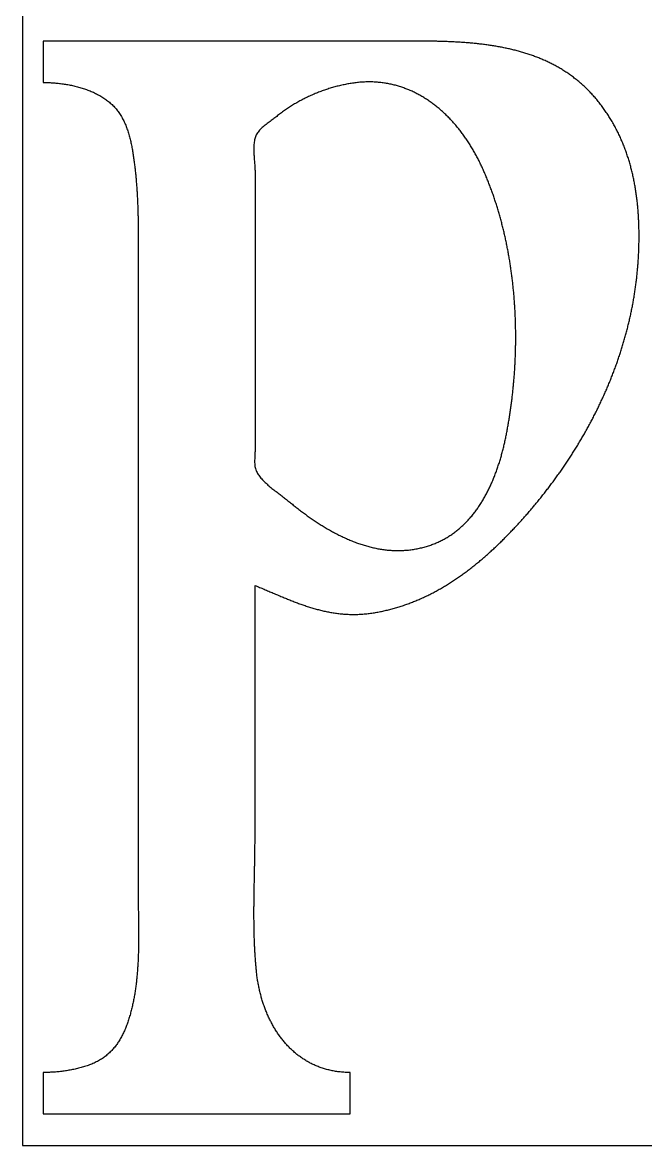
# Model space of a CAD drawing. Extents: x 0 to 3997, y 0 to 1531.
# Drawn here: x 0 to 512, y 0 to 922 of the extents above; entities that cross this region are included whole.
import ezdxf

# ---------------------------------------------------------------- set-up
doc = ezdxf.new("R2010")
doc.units = 0
doc.layers.add('C159', color=159, linetype='CONTINUOUS')
doc.layers.add('C7', color=7, linetype='CONTINUOUS')

msp = doc.modelspace()

# ---------------------------------------------------------------- linework, layer by layer
at = {"layer": 'C159'}
for points in [[(17, 907), (17, 873), (17.9224, 872.9963), (18.851, 872.9854), (19.7855, 872.9672), (20.7256, 872.9415), (21.6708, 872.9083), (22.6209, 872.8675), (23.5756, 872.8189), (24.5345, 872.7623), (25.4973, 872.6978), (26.4637, 872.6252), (27.4333, 872.5443), (28.4058, 872.4551), (29.3809, 872.3574), (30.3583, 872.2512), (31.3376, 872.1363), (32.3186, 872.0126), (33.3008, 871.88), (34.284, 871.7384), (35.2678, 871.5877), (36.252, 871.4277), (37.2361, 871.2583), (38.2198, 871.0795), (39.2029, 870.8911), (40.185, 870.693), (41.1658, 870.4851), (42.1449, 870.2673), (43.122, 870.0394), (44.0969, 869.8014), (45.0691, 869.5531), (46.0383, 869.2945), (47.0042, 869.0254), (47.9666, 868.7456), (48.925, 868.4552), (49.8791, 868.1539), (50.8287, 867.8417), (51.7733, 867.5185), (52.7127, 867.1841), (53.6465, 866.8384), (54.5744, 866.4813), (55.4961, 866.1127), (56.4112, 865.7325), (57.3195, 865.3406), (58.2205, 864.9368), (59.1141, 864.5211), (59.9997, 864.0933), (60.8772, 863.6533), (61.7462, 863.2011), (62.6063, 862.7364), (63.4573, 862.2592), (64.2988, 861.7694), (65.1304, 861.2668), (65.9519, 860.7514), (66.763, 860.223), (67.5632, 859.6815), (68.3524, 859.1269), (69.13, 858.5589), (69.896, 857.9775), (70.6498, 857.3825), (71.3911, 856.7739), (72.1197, 856.1516), (72.8353, 855.5154), (73.5374, 854.8651), (74.2258, 854.2008), (74.9001, 853.5223), (75.5601, 852.8295)], [(474.7638, 855), (474.1283, 855.8237), (473.4885, 856.6387), (472.8444, 857.445), (472.196, 858.2427), (471.5434, 859.0319), (470.8866, 859.8125), (470.2256, 860.5846), (469.5605, 861.3484), (468.8912, 862.1037), (468.2178, 862.8507), (467.5404, 863.5894), (466.8589, 864.3198), (466.1734, 865.042), (465.484, 865.7561), (464.7905, 866.4621), (464.0932, 867.16), (463.392, 867.8499), (462.6869, 868.5318), (461.9779, 869.2058), (461.2652, 869.872), (460.5487, 870.5302), (459.8284, 871.1807), (459.1044, 871.8235), (458.3767, 872.4586), (457.6454, 873.086), (456.9104, 873.7058), (456.1718, 874.318), (455.4296, 874.9228), (454.6839, 875.52), (453.9346, 876.1099), (453.1819, 876.6924), (452.4257, 877.2675), (451.666, 877.8354), (450.903, 878.3961), (450.1366, 878.9495), (449.3668, 879.4958), (448.5937, 880.035), (447.8173, 880.5672), (447.0377, 881.0923), (446.2548, 881.6105), (445.4687, 882.1218), (444.6794, 882.6262), (443.887, 883.1238), (443.0915, 883.6147), (442.2929, 884.0988), (441.4912, 884.5762), (440.6865, 885.047), (439.8787, 885.5112), (439.068, 885.9688), (438.2544, 886.4199), (437.4378, 886.8646), (436.6184, 887.3029), (435.7961, 887.7349), (434.9709, 888.1605), (434.143, 888.5798), (433.3122, 888.993), (432.4788, 889.3999), (431.6426, 889.8007), (430.8037, 890.1955), (429.9622, 890.5842), (429.118, 890.9669), (428.2712, 891.3437), (427.4219, 891.7145), (426.57, 892.0795), (425.7156, 892.4387), (424.8587, 892.7922), (423.9993, 893.1399), (423.1375, 893.482), (422.2734, 893.8184), (421.4068, 894.1493), (420.5379, 894.4746), (419.6667, 894.7945), (418.7932, 895.1089), (417.9174, 895.4179), (417.0394, 895.7216), (416.1592, 896.0199), (415.2768, 896.3131), (414.3923, 896.601), (413.5057, 896.8837), (412.617, 897.1614), (411.7262, 897.4339), (410.8334, 897.7015), (409.9386, 897.964), (409.0419, 898.2216), (408.1431, 898.4744), (407.2425, 898.7223), (406.34, 898.9654), (405.4356, 899.2038), (404.5295, 899.4374), (403.6215, 899.6664), (402.7117, 899.8908), (401.8002, 900.1107), (400.887, 900.326), (399.9721, 900.5368), (399.0555, 900.7432), (398.1373, 900.9453), (397.2176, 901.143), (396.2962, 901.3364), (395.3733, 901.5256), (394.4489, 901.7106), (393.523, 901.8914), (392.5957, 902.0681), (391.6669, 902.2408), (390.7368, 902.4095), (389.8052, 902.5742), (388.8724, 902.735), (387.9382, 902.8919), (387.0027, 903.045), (386.066, 903.1943), (385.128, 903.3398), (384.1889, 903.4817), (383.2486, 903.62), (382.3072, 903.7546), (381.3646, 903.8857), (380.421, 904.0133), (379.4763, 904.1374), (378.5306, 904.2581), (377.5839, 904.3755), (376.6362, 904.4895), (375.6876, 904.6003), (374.7381, 904.7078), (373.7877, 904.8122), (372.8364, 904.9134), (371.8843, 905.0115), (370.9315, 905.1066), (369.9778, 905.1987), (369.0235, 905.2878), (368.0684, 905.3741), (367.1126, 905.4574), (366.1562, 905.538), (365.1992, 905.6158), (364.2416, 905.6909), (363.2834, 905.7633), (362.3246, 905.833), (361.3654, 905.9002), (360.4057, 905.9649), (359.4455, 906.027), (358.485, 906.0867), (357.524, 906.1441), (356.5626, 906.199), (355.601, 906.2517), (354.639, 906.3021), (353.6767, 906.3503), (352.7142, 906.3963), (351.7515, 906.4402), (350.7886, 906.482), (349.8255, 906.5218), (348.8623, 906.5596), (347.899, 906.5954), (346.9356, 906.6294), (345.9722, 906.6615), (345.0087, 906.6919), (344.0452, 906.7204), (343.0818, 906.7473), (342.1185, 906.7725), (341.1552, 906.7961), (340.1921, 906.8181), (339.2291, 906.8386), (338.2664, 906.8577), (337.3038, 906.8752), (336.3414, 906.8914), (335.3794, 906.9063), (334.4176, 906.9199), (333.4561, 906.9322), (332.495, 906.9433), (331.5343, 906.9533), (330.574, 906.9622), (329.6142, 906.97), (328.6548, 906.9768), (327.6959, 906.9826), (326.7375, 906.9875), (325.7797, 906.9915), (324.8225, 906.9946), (323.8658, 906.997), (322.9099, 906.9987), (321.9546, 906.9996), (321, 907), (17, 907)], [(75.5601, 852.8294), (76.2161, 852.1076), (76.8533, 851.3705), (77.472, 850.6185), (78.0725, 849.8521), (78.6553, 849.0718), (79.2205, 848.278), (79.7686, 847.4712), (80.2998, 846.6519), (80.8145, 845.8206), (81.3131, 844.9777), (81.7958, 844.1237), (82.2631, 843.2591), (82.7151, 842.3844), (83.1523, 841.5), (83.575, 840.6064), (83.9835, 839.7041), (84.3782, 838.7935), (84.7594, 837.8752), (85.1273, 836.9496), (85.4825, 836.0172), (85.8251, 835.0784), (86.1555, 834.1338), (86.474, 833.1838), (86.781, 832.2288), (87.0769, 831.2695), (87.3618, 830.3061), (87.6363, 829.3393), (87.9005, 828.3694), (88.1549, 827.397), (88.3997, 826.4225), (88.6354, 825.4465), (88.8621, 824.4693), (89.0803, 823.4915), (89.2903, 822.5135), (89.4925, 821.5358), (89.687, 820.5588), (89.8744, 819.5832), (90.0549, 818.6092), (90.2288, 817.6375), (90.3965, 816.6685), (90.5584, 815.7026), (90.7146, 814.7403), (90.8657, 813.7821), (91.0118, 812.8285), (91.1534, 811.88), (91.2908, 810.937), (91.4243, 810), (91.5625, 809.0065), (91.6974, 808.0128), (91.8289, 807.0188), (91.9571, 806.0247), (92.082, 805.0303), (92.2036, 804.0358), (92.322, 803.041), (92.4373, 802.046), (92.5494, 801.0508), (92.6585, 800.0554), (92.7645, 799.0599), (92.8675, 798.0641), (92.9675, 797.0681), (93.0646, 796.072), (93.1589, 795.0757), (93.2503, 794.0792), (93.3389, 793.0825), (93.4247, 792.0856), (93.5078, 791.0885), (93.5883, 790.0913), (93.6661, 789.0939), (93.7413, 788.0964), (93.814, 787.0987), (93.8842, 786.1008), (93.9519, 785.1028), (94.0172, 784.1046), (94.08, 783.1062), (94.1406, 782.1077), (94.1988, 781.1091), (94.2548, 780.1103), (94.3085, 779.1114), (94.3601, 778.1123), (94.4095, 777.1131), (94.4569, 776.1138), (94.5021, 775.1143), (94.5454, 774.1147), (94.5867, 773.115), (94.626, 772.1152), (94.6635, 771.1152), (94.6991, 770.1151), (94.7329, 769.115), (94.7649, 768.1146), (94.7952, 767.1142), (94.8238, 766.1137), (94.8507, 765.1131), (94.8761, 764.1124), (94.8999, 763.1116), (94.9221, 762.1107), (94.9429, 761.1096), (94.9623, 760.1085), (94.9802, 759.1074), (94.9968, 758.1061), (95.012, 757.1048), (95.026, 756.1033), (95.0388, 755.1018), (95.0503, 754.1003), (95.0607, 753.0986), (95.07, 752.0969), (95.0782, 751.0951), (95.0854, 750.0933), (95.0916, 749.0914), (95.0969, 748.0894), (95.1012, 747.0874), (95.1047, 746.0853), (95.1074, 745.0832), (95.1092, 744.0811), (95.1103, 743.0789), (95.1108, 742.0766), (95.1105, 741.0744), (95.1097, 740.072), (95.1082, 739.0697), (95.1063, 738.0673), (95.1038, 737.0649), (95.1009, 736.0625), (95.0976, 735.06), (95.0939, 734.0576), (95.0898, 733.0551), (95.0855, 732.0526), (95.0809, 731.0501), (95.0761, 730.0476), (95.0712, 729.0451), (95.0661, 728.0425), (95.0609, 727.04), (95.0557, 726.0375), (95.0505, 725.035), (95.0453, 724.0325), (95.0402, 723.03), (95.0353, 722.0275), (95.0305, 721.0251), (95.0258, 720.0226), (95.0215, 719.0202), (95.0174, 718.0178), (95.0136, 717.0155), (95.0103, 716.0131), (95.0073, 715.0108), (95.0048, 714.0086), (95.0027, 713.0064), (95.0012, 712.0042), (95.0003, 711.002), (95, 710), (95, 210), (95.0007, 209.0273), (95.0028, 208.0531), (95.0062, 207.0775), (95.0109, 206.1004), (95.0167, 205.1219), (95.0236, 204.1421), (95.0315, 203.1609), (95.0403, 202.1784), (95.05, 201.1946), (95.0604, 200.2096), (95.0715, 199.2234), (95.0833, 198.2361), (95.0956, 197.2476), (95.1083, 196.258), (95.1214, 195.2674), (95.1348, 194.2757), (95.1484, 193.2831), (95.1622, 192.2895), (95.1761, 191.295), (95.1899, 190.2997), (95.2036, 189.3034), (95.2172, 188.3064), (95.2305, 187.3086), (95.2436, 186.3101), (95.2562, 185.3109), (95.2683, 184.311), (95.2799, 183.3104), (95.2908, 182.3093), (95.301, 181.3076), (95.3105, 180.3054), (95.319, 179.3027), (95.3267, 178.2995), (95.3333, 177.296), (95.3388, 176.292), (95.3431, 175.2877), (95.3461, 174.2831), (95.3479, 173.2782), (95.3482, 172.273), (95.347, 171.2677), (95.3442, 170.2621), (95.3399, 169.2565), (95.3337, 168.2507), (95.3258, 167.2449), (95.316, 166.239), (95.3042, 165.2331), (95.2904, 164.2273), (95.2745, 163.2216), (95.2564, 162.2159), (95.236, 161.2104), (95.2133, 160.2051), (95.1882, 159.2), (95.1605, 158.1952), (95.1303, 157.1906), (95.0974, 156.1864), (95.0617, 155.1825), (95.0233, 154.179), (94.9819, 153.1759), (94.9376, 152.1733), (94.8903, 151.1712), (94.8398, 150.1697), (94.7861, 149.1687), (94.7291, 148.1683), (94.6688, 147.1685), (94.605, 146.1694), (94.5377, 145.1711), (94.4668, 144.1734), (94.3922, 143.1766), (94.3139, 142.1805), (94.2318, 141.1854), (94.1457, 140.1911), (94.0557, 139.1977), (93.9616, 138.2053), (93.8634, 137.2139), (93.7609, 136.2235), (93.6542, 135.2341), (93.543, 134.2459), (93.4275, 133.2588), (93.3074, 132.2728), (93.1826, 131.2881), (93.0532, 130.3046), (92.9191, 129.3224), (92.7801, 128.3415), (92.6362, 127.3619), (92.4873, 126.3837), (92.3333, 125.407), (92.1741, 124.4316), (92.0097, 123.4578), (91.8401, 122.4855), (91.665, 121.5147), (91.4845, 120.5456), (91.2984, 119.578), (91.1067, 118.6122), (90.9093, 117.648), (90.7061, 116.6856), (90.4971, 115.7249), (90.2821, 114.766), (90.0612, 113.809), (89.8341, 112.8538), (89.6009, 111.9006), (89.3614, 110.9493), (89.1157, 110), (88.8549, 109.0203), (88.5883, 108.0467), (88.3157, 107.0792), (88.0368, 106.1179), (87.7516, 105.1631), (87.4597, 104.2148), (87.1609, 103.2731), (86.8551, 102.3383), (86.542, 101.4104), (86.2214, 100.4896), (85.8931, 99.5761), (85.5569, 98.6699), (85.2126, 97.7712), (84.86, 96.8802), (84.4988, 95.9969), (84.1289, 95.1216), (83.7501, 94.2543), (83.362, 93.3952), (82.9646, 92.5445), (82.5576, 91.7022), (82.1408, 90.8686), (81.714, 90.0436), (81.2769, 89.2276), (80.8295, 88.4207), (80.3714, 87.6228), (79.9024, 86.8343), (79.4224, 86.0553), (78.9311, 85.2858), (78.4283, 84.526), (77.9138, 83.7761), (77.3875, 83.0362), (76.849, 82.3065), (76.2982, 81.587), (75.7348, 80.8779), (75.1587, 80.1794), (74.5697, 79.4915), (73.9675, 78.8145), (73.3519, 78.1485), (72.7227, 77.4935), (72.0798, 76.8498), (71.4228, 76.2175), (70.7516, 75.5968), (70.066, 74.9876), (69.3657, 74.3903), (68.6506, 73.8049), (67.9205, 73.2316), (67.175, 72.6705), (66.4141, 72.1217), (65.6375, 71.5855), (64.845, 71.0618), (64.0364, 70.5509), (63.2115, 70.053), (62.37, 69.5681), (61.5118, 69.0963), (60.6367, 68.6379), (59.7444, 68.193), (58.8347, 67.7616), (57.9074, 67.344), (56.9623, 66.9402), (55.9993, 66.5505), (55.018, 66.1749), (54.0183, 65.8136), (53, 65.4668), (52.0278, 65.151), (51.0534, 64.8456), (50.077, 64.5503), (49.0985, 64.2651), (48.1179, 63.99), (47.1354, 63.7248), (46.151, 63.4695), (45.1647, 63.2239), (44.1766, 62.9881), (43.1868, 62.7619), (42.1952, 62.5452), (41.202, 62.3381), (40.2072, 62.1403), (39.2108, 61.9518), (38.213, 61.7725), (37.2136, 61.6024), (36.2129, 61.4414), (35.2108, 61.2894), (34.2074, 61.1463), (33.2028, 61.012), (32.1969, 60.8864), (31.19, 60.7696), (30.1819, 60.6613), (29.1727, 60.5616), (28.1626, 60.4703), (27.1515, 60.3873), (26.1395, 60.3126), (25.1267, 60.2462), (24.1131, 60.1878), (23.0988, 60.1375), (22.0837, 60.0951), (21.0681, 60.0607), (20.0518, 60.034), (19.035, 60.015), (18.0177, 60.0037), (17, 60), (17, 26), (269, 26), (269, 60), (267.9744, 60.0092), (266.9557, 60.0311), (265.9438, 60.0657), (264.9388, 60.1128), (263.9407, 60.1724), (262.9495, 60.2444), (261.9651, 60.3286), (260.9876, 60.425), (260.0169, 60.5335), (259.0531, 60.6541), (258.0962, 60.7866), (257.1461, 60.9309), (256.2029, 61.087), (255.2666, 61.2547), (254.3371, 61.434), (253.4144, 61.6248), (252.4987, 61.8271), (251.5897, 62.0406), (250.6877, 62.2654), (249.7925, 62.5013), (248.9041, 62.7482), (248.0226, 63.0062), (247.148, 63.275), (246.2802, 63.5546), (245.4192, 63.8448), (244.5651, 64.1458), (243.7179, 64.4572), (242.8775, 64.7791), (242.0439, 65.1113), (241.2172, 65.4538), (240.3974, 65.8065), (239.5844, 66.1692), (238.7782, 66.542), (237.9789, 66.9247), (237.1864, 67.3172), (236.4008, 67.7194), (235.622, 68.1313), (234.8501, 68.5528), (234.085, 68.9837), (233.3267, 69.424), (232.5753, 69.8736), (231.8307, 70.3325), (231.0929, 70.8004), (230.362, 71.2774), (229.638, 71.7634), (228.9207, 72.2582), (228.2103, 72.7617), (227.5067, 73.274), (226.81, 73.7949), (226.1201, 74.3242), (225.437, 74.862), (224.7608, 75.4081), (224.0914, 75.9625), (223.4288, 76.5251), (222.7731, 77.0957), (222.1241, 77.6743), (221.482, 78.2607), (220.8468, 78.855), (220.2183, 79.4571), (219.5967, 80.0667), (218.9819, 80.6839), (218.3739, 81.3086), (217.7728, 81.9406), (217.1785, 82.5799), (216.591, 83.2264), (216.0103, 83.88), (215.4364, 84.5407), (214.8694, 85.2082), (214.3091, 85.8827), (213.7557, 86.5638), (213.2091, 87.2517), (212.6694, 87.9461), (212.1364, 88.647), (211.6103, 89.3543), (211.0909, 90.068), (210.5784, 90.7878), (210.0727, 91.5138), (209.5738, 92.2459), (209.0817, 92.9839), (208.5965, 93.7278), (208.118, 94.4776), (207.6463, 95.233), (207.1815, 95.994), (206.7235, 96.7606), (206.2722, 97.5326), (205.8278, 98.3099), (205.3902, 99.0925), (204.9594, 99.8803), (204.5353, 100.6732), (204.1181, 101.4711), (203.7077, 102.2739), (203.3041, 103.0815), (202.9073, 103.8939), (202.5173, 104.7109), (202.1341, 105.5325), (201.7577, 106.3586), (201.3881, 107.1891), (201.0252, 108.0238), (200.6692, 108.8628), (200.32, 109.7059), (199.9776, 110.553), (199.6419, 111.4041), (199.3131, 112.2591), (198.991, 113.1178), (198.6758, 113.9802), (198.3673, 114.8462), (198.0656, 115.7158), (197.7707, 116.5887), (197.4826, 117.465), (197.2013, 118.3445), (196.9268, 119.2272), (196.659, 120.113), (196.3981, 121.0018), (196.1439, 121.8934), (195.8965, 122.7879), (195.6559, 123.6851), (195.4221, 124.5849), (195.1951, 125.4873), (194.9748, 126.3922), (194.7613, 127.2994), (194.5546, 128.2089), (194.3547, 129.1205), (194.1616, 130.0344), (193.9752, 130.9502), (193.7956, 131.8679), (193.6228, 132.7875), (193.4568, 133.7089), (193.2975, 134.6319), (193.145, 135.5565), (192.9993, 136.4827), (192.8603, 137.4102), (192.7282, 138.339), (192.6028, 139.2691), (192.4841, 140.2003), (192.3723, 141.1326), (192.2672, 142.0658), (192.1689, 143), (192.0701, 143.9867), (191.9744, 144.9741), (191.8815, 145.9621), (191.7916, 146.9507), (191.7045, 147.9399), (191.6202, 148.9296), (191.5386, 149.9199), (191.4599, 150.9108), (191.3838, 151.9022), (191.3104, 152.8942), (191.2396, 153.8866), (191.1713, 154.8796), (191.1057, 155.8731), (191.0425, 156.8671), (190.9819, 157.8615), (190.9236, 158.8565), (190.8678, 159.8518), (190.8143, 160.8477), (190.7632, 161.844), (190.7143, 162.8407), (190.6677, 163.8378), (190.6233, 164.8354), (190.5811, 165.8333), (190.541, 166.8317), (190.503, 167.8304), (190.4671, 168.8295), (190.4332, 169.8289), (190.4013, 170.8287), (190.3714, 171.8288), (190.3434, 172.8293), (190.3172, 173.8301), (190.2929, 174.8311), (190.2704, 175.8325), (190.2496, 176.8342), (190.2306, 177.8362), (190.2133, 178.8384), (190.1976, 179.8408), (190.1836, 180.8436), (190.1711, 181.8465), (190.1601, 182.8497), (190.1507, 183.8531), (190.1427, 184.8567), (190.1362, 185.8605), (190.131, 186.8645), (190.1272, 187.8686), (190.1248, 188.8729), (190.1236, 189.8774), (190.1236, 190.882), (190.1248, 191.8868), (190.1273, 192.8917), (190.1308, 193.8967), (190.1354, 194.9017), (190.1411, 195.9069), (190.1478, 196.9122), (190.1555, 197.9175), (190.1642, 198.9229), (190.1737, 199.9284), (190.1841, 200.9339), (190.1953, 201.9394), (190.2074, 202.945), (190.2201, 203.9505), (190.2337, 204.9561), (190.2478, 205.9616), (190.2627, 206.9672), (190.2781, 207.9726), (190.2941, 208.9781), (190.3106, 209.9835), (190.3277, 210.9889), (190.3452, 211.9941), (190.3631, 212.9993), (190.3814, 214.0044), (190.4, 215.0094), (190.4189, 216.0143), (190.4382, 217.0191), (190.4576, 218.0237), (190.4772, 219.0282), (190.497, 220.0325), (190.517, 221.0367), (190.537, 222.0407), (190.557, 223.0445), (190.5771, 224.0481), (190.5971, 225.0515), (190.6171, 226.0547), (190.6369, 227.0577), (190.6567, 228.0604), (190.6762, 229.0629), (190.6955, 230.0652), (190.7146, 231.0671), (190.7334, 232.0688), (190.7518, 233.0702), (190.7699, 234.0714), (190.7876, 235.0722), (190.8049, 236.0726), (190.8216, 237.0728), (190.8379, 238.0726), (190.8536, 239.0721), (190.8687, 240.0712), (190.8832, 241.07), (190.897, 242.0683), (190.9102, 243.0663), (190.9225, 244.0639), (190.9342, 245.0611), (190.945, 246.0578), (190.9549, 247.0541), (190.964, 248.05), (190.9721, 249.0454), (190.9793, 250.0404), (190.9854, 251.0349), (190.9906, 252.0289), (190.9946, 253.0224), (190.9976, 254.0155), (190.9993, 255.008), (191, 256), (191, 460), (191.9469, 459.6048), (192.8914, 459.2091), (193.8333, 458.813), (194.7727, 458.4166), (195.7098, 458.02), (196.6446, 457.6233), (197.5772, 457.2267), (198.5076, 456.8302), (199.436, 456.434), (200.3624, 456.0383), (201.2868, 455.643), (202.2094, 455.2484), (203.1302, 454.8545), (204.0493, 454.4615), (204.9668, 454.0696), (205.8828, 453.6787), (206.7972, 453.289), (207.7103, 452.9008), (208.622, 452.514), (209.5325, 452.1287), (210.4418, 451.7452), (211.3499, 451.3636), (212.257, 450.9838), (213.1632, 450.6062), (214.0685, 450.2307), (214.9729, 449.8575), (215.8767, 449.4868), (216.7797, 449.1185), (217.6822, 448.753), (218.5841, 448.3902), (219.4856, 448.0304), (220.3867, 447.6735), (221.2875, 447.3198), (222.1881, 446.9693), (223.0885, 446.6222), (223.9889, 446.2786), (224.8892, 445.9386), (225.7896, 445.6024), (226.6902, 445.27), (227.591, 444.9415), (228.492, 444.6172), (229.3935, 444.297), (230.2953, 443.9812), (231.1977, 443.6698), (232.1007, 443.363), (233.0043, 443.0609), (233.9087, 442.7635), (234.8139, 442.4711), (235.7199, 442.1837), (236.6269, 441.9015), (237.5349, 441.6246), (238.4441, 441.353), (239.3544, 441.087), (240.266, 440.8265), (241.1788, 440.5719), (242.0931, 440.3231), (243.0089, 440.0803), (243.9262, 439.8436), (244.8451, 439.6131), (245.7657, 439.389), (246.6881, 439.1713), (247.6123, 438.9602), (248.5384, 438.7558), (249.4665, 438.5582), (250.3967, 438.3676), (251.329, 438.184), (252.2636, 438.0076), (253.2004, 437.8385), (254.1395, 437.6769), (255.0811, 437.5227), (256.0252, 437.3762), (256.9719, 437.2375), (257.9212, 437.1066), (258.8733, 436.9838), (259.8281, 436.8691), (260.7858, 436.7626), (261.7465, 436.6645), (262.7102, 436.5749), (263.677, 436.4939), (264.6469, 436.4216), (265.6201, 436.3581), (266.5966, 436.3036), (267.5765, 436.2582), (268.5599, 436.222), (269.5468, 436.1951), (270.5373, 436.1776), (271.5315, 436.1697), (272.5295, 436.1714), (273.5312, 436.1829), (274.5369, 436.2044), (275.5466, 436.2359), (276.5603, 436.2775), (277.5782, 436.3294), (278.6002, 436.3916), (279.6266, 436.4644), (280.6572, 436.5478), (281.6923, 436.6419), (282.7319, 436.7469), (283.7761, 436.8629), (284.8249, 436.99), (285.8784, 437.1283), (286.9368, 437.2779), (288, 437.439), (288.9928, 437.5979), (289.9831, 437.7633), (290.9709, 437.9353), (291.9561, 438.1137), (292.9387, 438.2985), (293.9188, 438.4897), (294.8964, 438.6873), (295.8714, 438.8911), (296.8439, 439.1012), (297.8139, 439.3176), (298.7813, 439.5402), (299.7462, 439.7689), (300.7086, 440.0038), (301.6685, 440.2447), (302.6259, 440.4917), (303.5808, 440.7447), (304.5332, 441.0037), (305.483, 441.2687), (306.4304, 441.5395), (307.3753, 441.8162), (308.3177, 442.0988), (309.2576, 442.3872), (310.195, 442.6813), (311.13, 442.9811), (312.0625, 443.2866), (312.9925, 443.5978), (313.92, 443.9146), (314.8451, 444.237), (315.7677, 444.5649), (316.6879, 444.8983), (317.6056, 445.2372), (318.5208, 445.5815), (319.4337, 445.9312), (320.344, 446.2863), (321.252, 446.6467), (322.1575, 447.0124), (323.0605, 447.3833), (323.9612, 447.7595), (324.8594, 448.1408), (325.7552, 448.5273), (326.6486, 448.9188), (327.5396, 449.3155), (328.4281, 449.7171), (329.3143, 450.1238), (330.198, 450.5354), (331.0794, 450.9519), (331.9584, 451.3733), (332.835, 451.7996), (333.7091, 452.2307), (334.5809, 452.6665), (335.4504, 453.1071), (336.3174, 453.5524), (337.1821, 454.0024), (338.0444, 454.4569), (338.9044, 454.9161), (339.7619, 455.3798), (340.6172, 455.8481), (341.47, 456.3208), (342.3206, 456.798), (343.1687, 457.2796), (344.0146, 457.7655), (344.858, 458.2558), (345.6992, 458.7504), (346.538, 459.2493), (347.3745, 459.7524), (348.2087, 460.2596), (349.0405, 460.771), (349.8701, 461.2866), (350.6973, 461.8062), (351.5222, 462.3299), (352.3448, 462.8575), (353.1651, 463.3892), (353.9831, 463.9248), (354.7988, 464.4642), (355.6122, 465.0076), (356.4233, 465.5547), (357.2321, 466.1057), (358.0387, 466.6603), (358.8429, 467.2188), (359.6449, 467.7808), (360.4447, 468.3466), (361.2421, 468.9159), (362.0373, 469.4888), (362.8303, 470.0652), (363.6209, 470.6452), (364.4094, 471.2286), (365.1956, 471.8154), (365.9795, 472.4056), (366.7612, 472.9991), (367.5406, 473.596), (368.3179, 474.1961), (369.0928, 474.7995), (369.8656, 475.406), (370.6362, 476.0158), (371.4045, 476.6286), (372.1706, 477.2446), (372.9345, 477.8636), (373.6962, 478.4857), (374.4556, 479.1107), (375.2129, 479.7387), (375.968, 480.3695), (376.7209, 481.0033), (377.4716, 481.6399), (378.2201, 482.2793), (378.9664, 482.9214), (379.7105, 483.5663), (380.4525, 484.2139), (381.1923, 484.8641), (381.9299, 485.517), (382.6654, 486.1724), (383.3987, 486.8304), (384.1298, 487.4909), (384.8588, 488.1538), (385.5856, 488.8192), (386.3103, 489.487), (387.0329, 490.1571), (387.7533, 490.8296), (388.4715, 491.5044), (389.1877, 492.1814), (389.9017, 492.8606), (390.6136, 493.5421), (391.3233, 494.2256), (392.031, 494.9113), (392.7365, 495.599), (393.4399, 496.2888), (394.1412, 496.9805), (394.8404, 497.6743), (395.5376, 498.3699), (396.2326, 499.0674), (396.9255, 499.7668), (397.6163, 500.468), (398.3051, 501.171), (398.9917, 501.8757), (399.6763, 502.5821), (400.3588, 503.2902), (401.0393, 504), (401.7141, 504.7073), (402.3874, 505.4162), (403.0592, 506.1267), (403.7295, 506.8388), (404.3983, 507.5525), (405.0656, 508.2678), (405.7313, 508.9847), (406.3954, 509.7031), (407.0581, 510.4231), (407.7191, 511.1447), (408.3786, 511.8678), (409.0365, 512.5925), (409.6929, 513.3188), (410.3476, 514.0466), (411.0008, 514.7759), (411.6524, 515.5068), (412.3023, 516.2392), (412.9507, 516.9732), (413.5974, 517.7087), (414.2425, 518.4457), (414.8859, 519.1843), (415.5278, 519.9243), (416.1679, 520.6659), (416.8065, 521.409), (417.4433, 522.1536), (418.0785, 522.8997), (418.712, 523.6473), (419.3438, 524.3964), (419.974, 525.147), (420.6024, 525.8991), (421.2292, 526.6526), (421.8542, 527.4076), (422.4775, 528.1641), (423.0991, 528.9221), (423.719, 529.6816), (424.3371, 530.4425), (424.9535, 531.2048), (425.5681, 531.9686), (426.181, 532.7339), (426.7921, 533.5006), (427.4014, 534.2688), (428.0089, 535.0384), (428.6147, 535.8094), (429.2187, 536.5818), (429.8209, 537.3557), (430.4212, 538.131), (431.0198, 538.9077), (431.6165, 539.6859), (432.2114, 540.4654), (432.8045, 541.2463), (433.3957, 542.0287), (433.9851, 542.8124), (434.5726, 543.5976), (435.1583, 544.3841), (435.7421, 545.172), (436.324, 545.9613), (436.904, 546.752), (437.4822, 547.544), (438.0584, 548.3374), (438.6328, 549.1322), (439.2052, 549.9283), (439.7757, 550.7258), (440.3443, 551.5247), (440.911, 552.3249), (441.4757, 553.1264), (442.0385, 553.9293), (442.5993, 554.7335), (443.1582, 555.539), (443.7151, 556.3459), (444.27, 557.1541), (444.8229, 557.9636), (445.3739, 558.7745), (445.9229, 559.5866), (446.4699, 560.4001), (447.0148, 561.2148), (447.5578, 562.0309), (448.0987, 562.8483), (448.6376, 563.6669), (449.1745, 564.4868), (449.7093, 565.3081), (450.2421, 566.1306), (450.7728, 566.9543), (451.3014, 567.7794), (451.828, 568.6057), (452.3525, 569.4333), (452.875, 570.2621), (453.3953, 571.0922), (453.9136, 571.9236), (454.4297, 572.7561), (454.9437, 573.59), (455.4556, 574.4251), (455.9654, 575.2614), (456.4731, 576.0989), (456.9786, 576.9377), (457.482, 577.7777), (457.9832, 578.6189), (458.4823, 579.4613), (458.9792, 580.3049), (459.4739, 581.1498), (459.9664, 581.9958), (460.4568, 582.8431), (460.9449, 583.6915), (461.4309, 584.5411), (461.9147, 585.3919), (462.3962, 586.2439), (462.8755, 587.0971), (463.3526, 587.9515), (463.8275, 588.807), (464.3001, 589.6637), (464.7704, 590.5215), (465.2386, 591.3805), (465.7044, 592.2407), (466.168, 593.102), (466.6293, 593.9645), (467.0883, 594.8281), (467.545, 595.6928), (467.9995, 596.5587), (468.4516, 597.4257), (468.9014, 598.2938), (469.3489, 599.1631), (469.7941, 600.0334), (470.2369, 600.9049), (470.6774, 601.7775), (471.1156, 602.6512), (471.5514, 603.526), (471.9848, 604.4019), (472.4159, 605.2789), (472.8446, 606.157), (473.2709, 607.0361), (473.6949, 607.9164), (474.1164, 608.7977), (474.5356, 609.6801), (474.9523, 610.5636), (475.3666, 611.4481), (475.7785, 612.3337), (476.188, 613.2203), (476.595, 614.108), (476.9996, 614.9968), (477.4018, 615.8866), (477.8015, 616.7774), (478.1987, 617.6693), (478.5934, 618.5622), (478.9857, 619.4561), (479.3755, 620.3511), (479.7628, 621.247), (480.1476, 622.144), (480.5299, 623.042), (480.9097, 623.9411), (481.287, 624.8411), (481.6618, 625.7421), (482.034, 626.6441), (482.4037, 627.5471), (482.7708, 628.4511), (483.1354, 629.3561), (483.4974, 630.2621), (483.8568, 631.169), (484.2137, 632.0769), (484.568, 632.9858), (484.9197, 633.8956), (485.2689, 634.8064), (485.6154, 635.7182), (485.9593, 636.6309), (486.3006, 637.5445), (486.6393, 638.4591), (486.9753, 639.3747), (487.3087, 640.2911), (487.6395, 641.2086), (487.9676, 642.1269), (488.2931, 643.0461), (488.6159, 643.9663), (488.936, 644.8874), (489.2534, 645.8094), (489.5682, 646.7323), (489.8803, 647.6561), (490.1897, 648.5808), (490.4963, 649.5064), (490.8003, 650.4329), (491.1015, 651.3603), (491.4001, 652.2886), (491.6958, 653.2177), (491.9889, 654.1477), (492.2792, 655.0786), (492.5667, 656.0104), (492.8515, 656.943), (493.1335, 657.8765), (493.4128, 658.8108), (493.6893, 659.746), (493.9629, 660.682), (494.2338, 661.6189), (494.5019, 662.5566), (494.7672, 663.4951), (495.0296, 664.4345), (495.2893, 665.3747), (495.5461, 666.3157), (495.8001, 667.2576), (496.0512, 668.2002), (496.2995, 669.1437), (496.5449, 670.088), (496.7875, 671.033), (497.0272, 671.9789), (497.264, 672.9256), (497.4979, 673.873), (497.7289, 674.8213), (497.9571, 675.7703), (498.1823, 676.7201), (498.4046, 677.6706), (498.624, 678.622), (498.8405, 679.5741), (499.0541, 680.527), (499.2647, 681.4806), (499.4723, 682.435), (499.677, 683.3901), (499.8788, 684.3459), (500.0776, 685.3026), (500.2734, 686.2599), (500.4662, 687.218), (500.656, 688.1768), (500.8429, 689.1363), (501.0267, 690.0966), (501.2075, 691.0576), (501.3854, 692.0192), (501.5602, 692.9816), (501.7319, 693.9447), (501.9007, 694.9085), (502.0663, 695.873), (502.229, 696.8382), (502.3886, 697.8041), (502.5451, 698.7707), (502.6985, 699.7379), (502.8489, 700.7058), (502.9962, 701.6744), (503.1404, 702.6437), (503.2814, 703.6136), (503.4194, 704.5842), (503.5543, 705.5554), (503.6861, 706.5273), (503.8147, 707.4998), (503.9402, 708.473), (504.0625, 709.4468), (504.1818, 710.4213), (504.2978, 711.3964), (504.4107, 712.3721), (504.5204, 713.3484), (504.627, 714.3254), (504.7304, 715.303), (504.8306, 716.2812), (504.9276, 717.26), (505.0213, 718.2394), (505.1119, 719.2193), (505.1993, 720.1999), (505.2834, 721.1811), (505.3643, 722.1629), (505.442, 723.1452), (505.5164, 724.1282), (505.5876, 725.1117), (505.6556, 726.0958), (505.7202, 727.0804), (505.7816, 728.0656), (505.8397, 729.0514), (505.8945, 730.0377), (505.9461, 731.0246), (505.9943, 732.012), (506.0393, 733), (506.081, 733.9862), (506.1199, 734.9726), (506.156, 735.9592), (506.1891, 736.9459), (506.2193, 737.9327), (506.2465, 738.9196), (506.2707, 739.9065), (506.2918, 740.8935), (506.3098, 741.8805), (506.3247, 742.8675), (506.3365, 743.8545), (506.345, 744.8413), (506.3504, 745.8281), (506.3525, 746.8148), (506.3512, 747.8014), (506.3467, 748.7878), (506.3388, 749.774), (506.3275, 750.7601), (506.3128, 751.7459), (506.2946, 752.7314), (506.2729, 753.7167), (506.2477, 754.7017), (506.219, 755.6863), (506.1866, 756.6706), (506.1506, 757.6546), (506.1109, 758.6381), (506.0675, 759.6212), (506.0204, 760.6039), (505.9695, 761.5861), (505.9149, 762.5679), (505.8563, 763.5491), (505.7939, 764.5298), (505.7276, 765.5099), (505.6574, 766.4894), (505.5832, 767.4684), (505.505, 768.4467), (505.4227, 769.4243), (505.3363, 770.4013), (505.2459, 771.3776), (505.1513, 772.3531), (505.0525, 773.3279), (504.9495, 774.3019), (504.8423, 775.2751), (504.7308, 776.2475), (504.6149, 777.2191), (504.4947, 778.1898), (504.3702, 779.1596), (504.2412, 780.1284), (504.1077, 781.0964), (503.9698, 782.0633), (503.8274, 783.0293), (503.6804, 783.9943), (503.5288, 784.9582), (503.3726, 785.9211), (503.2117, 786.8829), (503.0461, 787.8436), (502.8758, 788.8031), (502.7008, 789.7615), (502.521, 790.7187), (502.3363, 791.6747), (502.1468, 792.6295), (501.9524, 793.5831), (501.753, 794.5353), (501.5487, 795.4863), (501.3394, 796.436), (501.125, 797.3843), (500.9056, 798.3312), (500.6811, 799.2768), (500.4514, 800.2209), (500.2166, 801.1636), (499.9766, 802.1048), (499.7314, 803.0445), (499.4808, 803.9828), (499.225, 804.9194), (498.9638, 805.8546), (498.6973, 806.7881), (498.4253, 807.7201), (498.1479, 808.6504), (497.8651, 809.579), (497.5767, 810.506), (497.2828, 811.4313), (496.9833, 812.3548), (496.6781, 813.2767), (496.3674, 814.1967), (496.0509, 815.1149), (495.7288, 816.0313), (495.4009, 816.9459), (495.0672, 817.8586), (494.7277, 818.7694), (494.3823, 819.6783), (494.0311, 820.5853), (493.6739, 821.4902), (493.3108, 822.3933), (492.9417, 823.2942), (492.5666, 824.1932), (492.1854, 825.0901), (491.7981, 825.9849), (491.4047, 826.8776), (491.0052, 827.7682), (490.5994, 828.6566), (490.1875, 829.5429), (489.7692, 830.4269), (489.3447, 831.3088), (488.9139, 832.1883), (488.4767, 833.0656), (488.033, 833.9407), (487.583, 834.8133), (487.1265, 835.6837), (486.6635, 836.5517), (486.1939, 837.4172), (485.7178, 838.2804), (485.2351, 839.1411), (484.7458, 839.9994), (484.2497, 840.8552), (483.747, 841.7085), (483.2376, 842.5592), (482.7213, 843.4074), (482.1983, 844.253), (481.6684, 845.096), (481.1316, 845.9363), (480.588, 846.774), (480.0374, 847.6091), (479.4798, 848.4414), (478.9152, 849.271), (478.3436, 850.0978), (477.7648, 850.9219), (477.179, 851.7432), (476.586, 852.5617), (475.9859, 853.3773), (475.3785, 854.1901), (474.7639, 855)]]:
    msp.add_lwpolyline(points, dxfattribs=at)
at = {"layer": 'C7'}
for points in [[(0, 1531), (0, 0), (3997, 0), (3997, 1531), (0, 1531)], [(272, 872.5718), (271.024, 872.4279), (270.0486, 872.2764), (269.0736, 872.1171), (268.0993, 871.9499), (267.1257, 871.7751), (266.1529, 871.5925), (265.1808, 871.4022), (264.2097, 871.2043), (263.2396, 870.9987), (262.2705, 870.7855), (261.3025, 870.5648), (260.3357, 870.3365), (259.3702, 870.1007), (258.4061, 869.8574), (257.4433, 869.6067), (256.482, 869.3485), (255.5223, 869.083), (254.5642, 868.8101), (253.6077, 868.5298), (252.6531, 868.2422), (251.7003, 867.9474), (250.7494, 867.6453), (249.8005, 867.336), (248.8536, 867.0195), (247.9089, 866.6959), (246.9664, 866.3651), (246.0262, 866.0272), (245.0883, 865.6822), (244.1528, 865.3302), (243.2198, 864.9712), (242.2894, 864.6052), (241.3616, 864.2322), (240.4365, 863.8524), (239.5142, 863.4656), (238.5947, 863.0719), (237.6781, 862.6714), (236.7646, 862.2641), (235.8541, 861.8501), (234.9468, 861.4293), (234.0426, 861.0017), (233.1418, 860.5675), (232.2443, 860.1266), (231.3502, 859.6791), (230.4597, 859.2249), (229.5727, 858.7642), (228.6893, 858.297), (227.8097, 857.8232), (226.9338, 857.343), (226.0618, 856.8563), (225.1937, 856.3631), (224.3297, 855.8636), (223.4697, 855.3577), (222.6138, 854.8455), (221.7622, 854.3269), (220.9149, 853.8021), (220.0719, 853.271), (219.2334, 852.7337), (218.3993, 852.1902), (217.5699, 851.6406), (216.7451, 851.0848), (215.925, 850.5229), (215.1098, 849.9549), (214.2993, 849.3809), (213.4939, 848.8009), (212.6934, 848.2149), (211.898, 847.6229), (211.1078, 847.025), (210.3228, 846.4212), (209.5431, 845.8116), (208.7688, 845.1961), (208, 844.5748), (207.2944, 844.0111), (206.5575, 843.4416), (205.7938, 842.8658), (205.0077, 842.2831), (204.2035, 841.693), (203.3857, 841.095), (202.5586, 840.4884), (201.7266, 839.8727), (200.8941, 839.2474), (200.0656, 838.612), (199.2453, 837.9659), (198.4378, 837.3085), (197.6473, 836.6393), (196.8784, 835.9578), (196.1353, 835.2634), (195.4225, 834.5556), (194.7444, 833.8338), (194.1053, 833.0975), (193.5097, 832.3461), (192.962, 831.5791), (192.4665, 830.7959), (192.0277, 829.9961), (191.6837, 829.2573), (191.3773, 828.4789), (191.1069, 827.6635), (190.8706, 826.8134), (190.6667, 825.9311), (190.4934, 825.0192), (190.349, 824.0801), (190.2318, 823.1162), (190.1399, 822.1301), (190.0717, 821.1242), (190.0253, 820.1011), (189.9991, 819.063), (189.9912, 818.0127), (189.9999, 816.9524), (190.0235, 815.8848), (190.0602, 814.8122), (190.1083, 813.7371), (190.1659, 812.6621), (190.2315, 811.5896), (190.3031, 810.522), (190.379, 809.4619), (190.4576, 808.4117), (190.537, 807.3739), (190.6154, 806.351), (190.6912, 805.3454), (190.7626, 804.3597), (190.8278, 803.3962), (190.8851, 802.4575), (190.9327, 801.5461), (190.9689, 800.6644), (190.9919, 799.8148), (191, 799), (191, 724), (191, 606), (191, 571), (190.988, 570.0678), (190.9559, 569.1028), (190.9093, 568.11), (190.8542, 567.0946), (190.796, 566.0616), (190.7407, 565.0161), (190.6939, 563.9633), (190.6614, 562.9083), (190.6489, 561.8561), (190.6622, 560.8119), (190.7069, 559.7808), (190.7888, 558.7678), (190.9137, 557.7782), (191.0872, 556.8169), (191.3152, 555.8891), (191.6033, 555), (191.9098, 554.2332), (192.2619, 553.4688), (192.6574, 552.707), (193.0944, 551.9481), (193.5707, 551.1922), (194.0844, 550.4397), (194.6334, 549.6908), (195.2156, 548.9457), (195.8291, 548.2047), (196.4717, 547.468), (197.1414, 546.7358), (197.8362, 546.0085), (198.554, 545.2862), (199.2927, 544.5692), (200.0505, 543.8577), (200.8251, 543.1521), (201.6145, 542.4524), (202.4168, 541.7591), (203.2298, 541.0722), (204.0515, 540.3921), (204.8798, 539.7191), (205.7128, 539.0533), (206.5484, 538.3949), (207.3845, 537.7444), (208.219, 537.1018), (209.05, 536.4674), (209.8755, 535.8415), (210.6932, 535.2244), (211.5013, 534.6162), (212.2976, 534.0172), (213.0801, 533.4277), (213.8468, 532.8479), (214.5956, 532.278), (215.3245, 531.7183), (216.0314, 531.169), (216.7143, 530.6305), (217.3712, 530.1028), (218, 529.5864), (218.7208, 528.9884), (219.4453, 528.3909), (220.1736, 527.794), (220.9056, 527.1976), (221.6413, 526.602), (222.3807, 526.0072), (223.1237, 525.4133), (223.8703, 524.8205), (224.6204, 524.2288), (225.3741, 523.6384), (226.1313, 523.0493), (226.8921, 522.4617), (227.6563, 521.8756), (228.4239, 521.2912), (229.1949, 520.7086), (229.9694, 520.1278), (230.7472, 519.549), (231.5283, 518.9723), (232.3128, 518.3978), (233.1005, 517.8256), (233.8915, 517.2558), (234.6857, 516.6884), (235.4832, 516.1237), (236.2838, 515.5617), (237.0875, 515.0025), (237.8944, 514.4462), (238.7044, 513.8929), (239.5175, 513.3428), (240.3336, 512.7959), (241.1527, 512.2523), (241.9748, 511.7122), (242.7999, 511.1756), (243.6279, 510.6426), (244.4588, 510.1134), (245.2926, 509.5881), (246.1293, 509.0667), (246.9688, 508.5493), (247.8111, 508.0362), (248.6562, 507.5273), (249.504, 507.0228), (250.3546, 506.5228), (251.2079, 506.0273), (252.0638, 505.5366), (252.9224, 505.0506), (253.7836, 504.5696), (254.6474, 504.0935), (255.5138, 503.6226), (256.3827, 503.1569), (257.2542, 502.6964), (258.1281, 502.2414), (259.0045, 501.792), (259.8833, 501.3481), (260.7645, 500.91), (261.6481, 500.4777), (262.5341, 500.0514), (263.4224, 499.6311), (264.313, 499.217), (265.2059, 498.8091), (266.101, 498.4076), (266.9983, 498.0125), (267.8979, 497.624), (268.7996, 497.2422), (269.7034, 496.8671), (270.6094, 496.499), (271.5175, 496.1378), (272.4276, 495.7837), (273.3398, 495.4368), (274.2539, 495.0972), (275.1701, 494.765), (276.0882, 494.4403), (277.0083, 494.1232), (277.9302, 493.8138), (278.854, 493.5123), (279.7797, 493.2187), (280.7072, 492.9331), (281.6366, 492.6556), (282.5676, 492.3864), (283.5005, 492.1255), (284.435, 491.873), (285.3712, 491.6291), (286.3091, 491.3939), (287.2487, 491.1674), (288.1898, 490.9498), (289.1326, 490.7411), (290.0769, 490.5415), (291.0227, 490.3511), (291.9701, 490.17), (292.9189, 489.9982), (293.8692, 489.836), (294.8209, 489.6833), (295.774, 489.5403), (296.7285, 489.4072), (297.6843, 489.2839), (298.6415, 489.1707), (299.5999, 489.0675), (300.5596, 488.9746), (301.5206, 488.892), (302.4828, 488.8198), (303.4461, 488.7582), (304.4106, 488.7072), (305.3763, 488.6669), (306.3431, 488.6375), (307.3109, 488.619), (308.2798, 488.6116), (309.2498, 488.6153), (310.2207, 488.6303), (311.1926, 488.6567), (312.1655, 488.6945), (313.1393, 488.7439), (314.114, 488.805), (315.0895, 488.8779), (316.0659, 488.9626), (317.0432, 489.0594), (318.0212, 489.1682), (319, 489.2893), (320.0269, 489.4289), (321.0456, 489.5799), (322.0562, 489.7422), (323.0586, 489.9157), (324.0528, 490.1004), (325.039, 490.2961), (326.0171, 490.5027), (326.9872, 490.7202), (327.9492, 490.9485), (328.9033, 491.1876), (329.8495, 491.4372), (330.7878, 491.6974), (331.7182, 491.968), (332.6407, 492.249), (333.5554, 492.5403), (334.4624, 492.8418), (335.3616, 493.1535), (336.2531, 493.4751), (337.137, 493.8067), (338.0131, 494.1482), (338.8817, 494.4995), (339.7427, 494.8605), (340.5961, 495.2311), (341.442, 495.6112), (342.2804, 496.0008), (343.1113, 496.3998), (343.9348, 496.808), (344.751, 497.2254), (345.5597, 497.652), (346.3612, 498.0876), (347.1553, 498.5321), (347.9422, 498.9856), (348.7218, 499.4477), (349.4942, 499.9186), (350.2595, 500.3981), (351.0176, 500.8862), (351.7686, 501.3827), (352.5125, 501.8875), (353.2494, 502.4006), (353.9793, 502.922), (354.7021, 503.4514), (355.4181, 503.9889), (356.1271, 504.5343), (356.8292, 505.0876), (357.5245, 505.6486), (358.213, 506.2174), (358.8946, 506.7938), (359.5695, 507.3776), (360.2377, 507.969), (360.8992, 508.5677), (361.554, 509.1736), (362.2022, 509.7868), (362.8438, 510.4071), (363.4789, 511.0344), (364.1074, 511.6686), (364.7293, 512.3097), (365.3449, 512.9576), (365.9539, 513.6122), (366.5566, 514.2733), (367.1529, 514.941), (367.7428, 515.6152), (368.3265, 516.2956), (368.9038, 516.9824), (369.4749, 517.6754), (370.0398, 518.3744), (370.5985, 519.0795), (371.1511, 519.7905), (371.6975, 520.5074), (372.2378, 521.23), (372.7721, 521.9583), (373.3003, 522.6923), (373.8226, 523.4317), (374.3389, 524.1766), (374.8492, 524.9268), (375.3537, 525.6823), (375.8523, 526.443), (376.3451, 527.2088), (376.832, 527.9796), (377.3132, 528.7554), (377.7886, 529.536), (378.2584, 530.3213), (378.7224, 531.1114), (379.1808, 531.906), (379.6336, 532.7051), (380.0809, 533.5087), (380.5225, 534.3167), (380.9587, 535.1289), (381.3893, 535.9452), (381.8146, 536.7657), (382.2343, 537.5902), (382.6487, 538.4186), (383.0578, 539.2509), (383.4615, 540.0869), (383.8599, 540.9266), (384.2531, 541.7699), (384.641, 542.6167), (385.0237, 543.4669), (385.4013, 544.3205), (385.7737, 545.1773), (386.1411, 546.0373), (386.5033, 546.9005), (386.8605, 547.7666), (387.2127, 548.6356), (387.5599, 549.5075), (387.9022, 550.3821), (388.2396, 551.2594), (388.5721, 552.1393), (388.8997, 553.0218), (389.2225, 553.9066), (389.5406, 554.7938), (389.8539, 555.6832), (390.1624, 556.5748), (390.4663, 557.4685), (390.7655, 558.3642), (391.0601, 559.2618), (391.3501, 560.1612), (391.6355, 561.0625), (391.9164, 561.9653), (392.1928, 562.8698), (392.4647, 563.7758), (392.7322, 564.6831), (392.9953, 565.5919), (393.2541, 566.5018), (393.5084, 567.413), (393.7585, 568.3252), (394.0043, 569.2384), (394.2459, 570.1526), (394.4832, 571.0675), (394.7164, 571.9833), (394.9454, 572.8996), (395.1703, 573.8166), (395.3911, 574.7341), (395.6078, 575.652), (395.8206, 576.5702), (396.0293, 577.4887), (396.2341, 578.4073), (396.4349, 579.326), (396.6319, 580.2447), (396.825, 581.1633), (397.0143, 582.0818), (397.1998, 583), (397.3834, 583.9242), (397.565, 584.8501), (397.7446, 585.7776), (397.9221, 586.7067), (398.0976, 587.6373), (398.271, 588.5694), (398.4423, 589.5031), (398.6116, 590.4383), (398.7788, 591.375), (398.9439, 592.3132), (399.1069, 593.2528), (399.2679, 594.1939), (399.4268, 595.1364), (399.5835, 596.0803), (399.7382, 597.0256), (399.8908, 597.9723), (400.0412, 598.9203), (400.1896, 599.8697), (400.3358, 600.8205), (400.4799, 601.7725), (400.6219, 602.7258), (400.7617, 603.6804), (400.8994, 604.6363), (401.035, 605.5934), (401.1684, 606.5518), (401.2997, 607.5114), (401.4288, 608.4721), (401.5558, 609.4341), (401.6806, 610.3972), (401.8032, 611.3615), (401.9237, 612.3269), (402.042, 613.2934), (402.1581, 614.261), (402.272, 615.2297), (402.3837, 616.1995), (402.4933, 617.1703), (402.6006, 618.1422), (402.7057, 619.1151), (402.8086, 620.0889), (402.9093, 621.0638), (403.0078, 622.0396), (403.1041, 623.0164), (403.1981, 623.9941), (403.29, 624.9728), (403.3795, 625.9523), (403.4669, 626.9327), (403.552, 627.914), (403.6348, 628.8962), (403.7154, 629.8792), (403.7937, 630.863), (403.8698, 631.8476), (403.9436, 632.833), (404.0151, 633.8192), (404.0844, 634.8061), (404.1513, 635.7938), (404.216, 636.7822), (404.2784, 637.7713), (404.3385, 638.7611), (404.3963, 639.7516), (404.4518, 640.7427), (404.505, 641.7345), (404.5559, 642.7269), (404.6044, 643.7199), (404.6507, 644.7135), (404.6946, 645.7077), (404.7362, 646.7024), (404.7754, 647.6977), (404.8123, 648.6935), (404.8469, 649.6898), (404.8791, 650.6866), (404.9089, 651.6839), (404.9364, 652.6816), (404.9616, 653.6798), (404.9844, 654.6784), (405.0048, 655.6775), (405.0228, 656.6769), (405.0384, 657.6767), (405.0517, 658.6769), (405.0625, 659.6774), (405.071, 660.6782), (405.0771, 661.6794), (405.0808, 662.6808), (405.082, 663.6826), (405.0809, 664.6846), (405.0773, 665.6868), (405.0713, 666.6893), (405.0629, 667.692), (405.0521, 668.6949), (405.0388, 669.698), (405.0231, 670.7012), (405.0049, 671.7046), (404.9843, 672.7081), (404.9612, 673.7117), (404.9357, 674.7155), (404.9077, 675.7193), (404.8773, 676.7232), (404.8443, 677.7272), (404.8089, 678.7311), (404.7711, 679.7351), (404.7307, 680.7391), (404.6878, 681.7431), (404.6425, 682.7471), (404.5946, 683.751), (404.5443, 684.7548), (404.4914, 685.7586), (404.4361, 686.7623), (404.3782, 687.7658), (404.3178, 688.7692), (404.2548, 689.7725), (404.1894, 690.7756), (404.1214, 691.7786), (404.0508, 692.7813), (403.9777, 693.7839), (403.9021, 694.7862), (403.8239, 695.7883), (403.7432, 696.7901), (403.6599, 697.7916), (403.574, 698.7928), (403.4856, 699.7938), (403.3945, 700.7944), (403.3009, 701.7946), (403.2048, 702.7945), (403.106, 703.794), (403.0046, 704.7932), (402.9006, 705.7919), (402.7941, 706.7902), (402.6849, 707.7881), (402.5731, 708.7855), (402.4587, 709.7824), (402.3417, 710.7789), (402.222, 711.7748), (402.0998, 712.7702), (401.9748, 713.7651), (401.8473, 714.7594), (401.7171, 715.7532), (401.5842, 716.7463), (401.4487, 717.7389), (401.3106, 718.7308), (401.1698, 719.7221), (401.0263, 720.7128), (400.8801, 721.7028), (400.7313, 722.692), (400.5798, 723.6806), (400.4256, 724.6685), (400.2687, 725.6556), (400.1091, 726.642), (399.9468, 727.6276), (399.7819, 728.6125), (399.6142, 729.5965), (399.4438, 730.5797), (399.2707, 731.5621), (399.0948, 732.5436), (398.9163, 733.5243), (398.735, 734.5041), (398.551, 735.4829), (398.3642, 736.4609), (398.1747, 737.4379), (397.9824, 738.414), (397.7874, 739.3892), (397.5897, 740.3633), (397.3891, 741.3364), (397.1858, 742.3086), (396.9798, 743.2797), (396.7709, 744.2497), (396.5593, 745.2187), (396.3449, 746.1866), (396.1277, 747.1534), (395.9077, 748.1191), (395.6849, 749.0837), (395.4594, 750.0471), (395.231, 751.0094), (394.9998, 751.9705), (394.7657, 752.9304), (394.5289, 753.889), (394.2892, 754.8465), (394.0467, 755.8027), (393.8014, 756.7577), (393.5532, 757.7113), (393.3022, 758.6637), (393.0484, 759.6148), (392.7916, 760.5645), (392.5321, 761.5129), (392.2696, 762.46), (392.0044, 763.4057), (391.7362, 764.3499), (391.4651, 765.2928), (391.1912, 766.2343), (390.9144, 767.1743), (390.6347, 768.1128), (390.3521, 769.0499), (390.0666, 769.9855), (389.7783, 770.9196), (389.487, 771.8522), (389.1928, 772.7832), (388.8956, 773.7127), (388.5956, 774.6406), (388.2926, 775.5669), (387.9867, 776.4916), (387.6779, 777.4147), (387.3661, 778.3361), (387.0514, 779.2559), (386.7338, 780.1741), (386.4131, 781.0905), (386.0896, 782.0053), (385.7631, 782.9183), (385.4336, 783.8296), (385.1011, 784.7391), (384.7656, 785.6469), (384.4272, 786.5529), (384.0858, 787.457), (383.7414, 788.3594), (383.394, 789.2599), (383.0437, 790.1586), (382.6903, 791.0554), (382.3339, 791.9504), (381.9745, 792.8434), (381.6121, 793.7345), (381.2466, 794.6237), (380.8782, 795.511), (380.5067, 796.3962), (380.1322, 797.2795), (379.7546, 798.1608), (379.374, 799.0401), (378.9903, 799.9174), (378.6036, 800.7926), (378.2139, 801.6657), (377.821, 802.5368), (377.4252, 803.4058), (377.0262, 804.2726), (376.6242, 805.1374), (376.2191, 806), (375.8089, 806.862), (375.3935, 807.7216), (374.9728, 808.5786), (374.5469, 809.4329), (374.1158, 810.2844), (373.6794, 811.1332), (373.2379, 811.9791), (372.7912, 812.8221), (372.3393, 813.6621), (371.8823, 814.4991), (371.4201, 815.3329), (370.9529, 816.1635), (370.4805, 816.9909), (370.003, 817.8149), (369.5204, 818.6356), (369.0328, 819.4529), (368.5402, 820.2666), (368.0425, 821.0767), (367.5398, 821.8832), (367.032, 822.686), (366.5193, 823.485), (366.0016, 824.2802), (365.479, 825.0714), (364.9514, 825.8587), (364.4188, 826.642), (363.8814, 827.4212), (363.339, 828.1962), (362.7918, 828.9669), (362.2396, 829.7334), (361.6827, 830.4955), (361.1208, 831.2532), (360.5542, 832.0064), (359.9827, 832.755), (359.4064, 833.4991), (358.8253, 834.2384), (358.2395, 834.973), (357.6488, 835.7027), (357.0535, 836.4276), (356.4534, 837.1475), (355.8486, 837.8624), (355.2391, 838.5723), (354.6249, 839.277), (354.006, 839.9765), (353.3825, 840.6707), (352.7543, 841.3595), (352.1215, 842.043), (351.484, 842.721), (350.842, 843.3935), (350.1954, 844.0603), (349.5442, 844.7215), (348.8885, 845.377), (348.2282, 846.0267), (347.5633, 846.6705), (346.894, 847.3083), (346.2202, 847.9402), (345.5418, 848.5661), (344.859, 849.1858), (344.1718, 849.7993), (343.4801, 850.4066), (342.7839, 851.0075), (342.0834, 851.6021), (341.3784, 852.1902), (340.6691, 852.7718), (339.9554, 853.3469), (339.2373, 853.9152), (338.5149, 854.4769), (337.7882, 855.0318), (337.0571, 855.5799), (336.3218, 856.121), (335.5822, 856.6552), (334.8383, 857.1824), (334.0901, 857.7024), (333.3377, 858.2153), (332.5811, 858.721), (331.8202, 859.2193), (331.0552, 859.7103), (330.2859, 860.1939), (329.5125, 860.67), (328.735, 861.1385), (327.9533, 861.5994), (327.1675, 862.0526), (326.3775, 862.4981), (325.5835, 862.9358), (324.7854, 863.3655), (323.9832, 863.7873), (323.1769, 864.2011), (322.3667, 864.6068), (321.5523, 865.0044), (320.734, 865.3938), (319.9117, 865.7749), (319.0854, 866.1476), (318.2551, 866.512), (317.4209, 866.8679), (316.5827, 867.2152), (315.7407, 867.5539), (314.8947, 867.884), (314.0448, 868.2054), (313.191, 868.5179), (312.3333, 868.8216), (311.4718, 869.1164), (310.6065, 869.4021), (309.7373, 869.6789), (308.8644, 869.9464), (307.9876, 870.2048), (307.107, 870.454), (306.2227, 870.6938), (305.3346, 870.9243), (304.4428, 871.1453), (303.5473, 871.3568), (302.6481, 871.5587), (301.7451, 871.7509), (300.8385, 871.9335), (299.9282, 872.1063), (299.0143, 872.2692), (298.0967, 872.4222), (297.1755, 872.5653), (296.2507, 872.6983), (295.3223, 872.8213), (294.3903, 872.934), (293.4548, 873.0366), (292.5157, 873.1288), (291.5731, 873.2107), (290.6269, 873.2821), (289.6773, 873.3431), (288.7241, 873.3935), (287.7675, 873.4332), (286.8074, 873.4623), (285.8438, 873.4807), (284.8768, 873.4882), (283.9064, 873.4848), (282.9326, 873.4705), (281.9554, 873.4452), (280.9748, 873.4088), (279.9909, 873.3612), (279.0036, 873.3024), (278.013, 873.2324), (277.019, 873.151), (276.0218, 873.0582), (275.0212, 872.954), (274.0174, 872.8382), (273.0103, 872.7108), (272, 872.5718)]]:
    msp.add_lwpolyline(points, dxfattribs=at)

doc.saveas('drawing.dxf')
